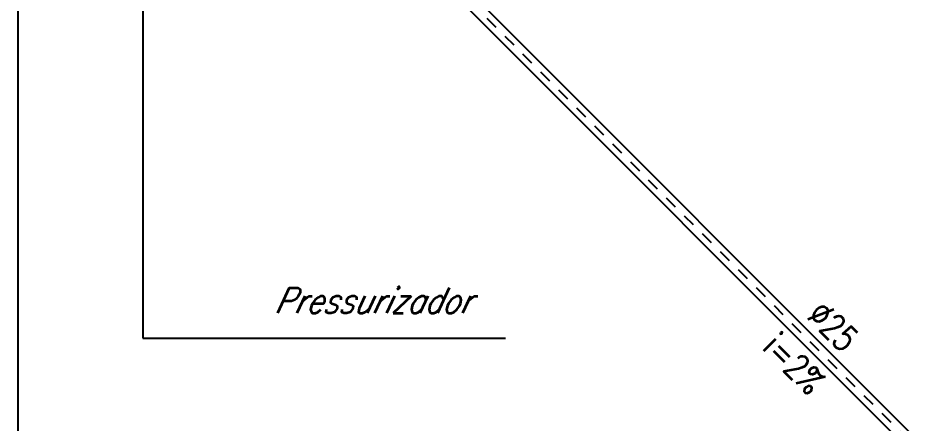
# Model space of a CAD drawing. Extents: x 41.9 to 126, y -21.3 to 38.1.
# Drawn here: x 46.76 to 53.9, y 14.65 to 17.85 of the extents above; entities that cross this region are included whole.
import ezdxf
from ezdxf.enums import TextEntityAlignment as Align

# ---------------------------------------------------------------- set-up
doc = ezdxf.new("R2010")
doc.units = 0
for name, pattern in [('(_DASHED_)', [0.3, 0.2, -0.1]), ('AGUA_FRIA', [1000, 1000, 0]), ('DASHDOT2', [0.5, 0.25, -0.125, 0, -0.125])]:
    doc.linetypes.add(name, pattern=pattern)
doc.layers.get('0').update_dxf_attribs({"linetype": 'CONTINUOUS'})
for name, color, linetype in [('AIO_ARQUITETURA', 8, 'CONTINUOUS'), ('IND_DIAMETRO', 7, 'CONTINUOUS'), ('IND_FLUXO', 3, 'CONTINUOUS'), ('IND_INCLINACAO', 7, 'CONTINUOUS'), ('IND_LEGENDA_DESC_TXT', 7, 'CONTINUOUS'), ('LINHA_EIXO', 8, 'DASHDOT2'), ('LISTAGEM_TEXTO', 7, 'CONTINUOUS'), ('TUBO-PVC_SOLDAVEL_MARROM', 162, 'CONTINUOUS')]:
    doc.layers.add(name, color=color, linetype=linetype)
doc.styles.add('ARIAL', font='arial.ttf')
doc.styles.add('romans', font='romans.shx')
doc.dimstyles.new('1_25 A.F', dxfattribs={"dimscale": 0, "dimtxt": 0.2, "dimasz": 0.1, "dimexe": 0.05, "dimexo": 0.05, "dimgap": -0.045, "dimtad": 1, "dimlfac": 0.25, "dimzin": 5, "dimdsep": 46, "dimtxsty": 'ARIAL', "dimcen": 0, "dimclrd": 256, "dimclre": 256, "dimclrt": 256, "dimadec": 0, "dimazin": 0, "dimtfac": 1, "dimtmove": 2, "dimatfit": 3, "dimfxl": 0.08, "dimtolj": 1, "dimtzin": 1, "dimlwd": -1, "dimlwe": -1, "dimarcsym": 0})

# ---------------------------------------------------------------- blocks, each defined once
blk = doc.blocks.new('Planta Baixa - R00')
at = {"layer": 'AIO_ARQUITETURA'}
blk.add_line((0.15, 0.15), (0.15, 8.41), dxfattribs=at)

msp = doc.modelspace()

# ---------------------------------------------------------------- linework, layer by layer
at = {"layer": 'IND_FLUXO'}
msp.add_lwpolyline([(53.3951, 14.9017, 0, 0, 0), (52.9355, 15.3613, 0.2, 0, 0), (52.688, 15.6088, 0, 0, 0)], format="xyseb", dxfattribs=at)
at = {"layer": 'LINHA_EIXO', "linetype": '(_DASHED_)', "ltscale": 0.5}
msp.add_line((55.8981, 12.3986), (50.2654, 18.0314), dxfattribs=at)
at = {"layer": 'TUBO-PVC_SOLDAVEL_MARROM', "linetype": 'AGUA_FRIA'}
msp.add_lwpolyline([(55.8177, 12.479), (55.8531, 12.5144), (50.3007, 18.0667), (50.2654, 18.0314), (50.23, 17.996), (55.7824, 12.4437)], close=True, dxfattribs=at)

# ---------------------------------------------------------------- block references
at = {"color": 10, "xscale": 4, "yscale": 4, "zscale": 4}
msp.add_blockref('Planta Baixa - R00', (46.1594, -9.5888), dxfattribs=at)

# ---------------------------------------------------------------- texts
at = {"layer": 'IND_DIAMETRO', "style": 'romans', "width": 0.8}
msp.add_text('%%C25', height=0.2, rotation=315, dxfattribs=at).set_placement((52.9622, 15.4937))
at = {"layer": 'IND_INCLINACAO', "style": 'romans', "width": 0.8}
msp.add_text('i=2%', height=0.2, rotation=315, dxfattribs=at).set_placement((52.6105, 15.2444))
at = {"layer": 'IND_LEGENDA_DESC_TXT', "style": 'romans', "oblique": 24.99998, "width": 0.85}
msp.add_text('Pressurizador', height=0.2, dxfattribs=at).set_placement((49.5491, 15.5222), align=Align.CENTER)

# ---------------------------------------------------------------- leaders
at = {"layer": 'LISTAGEM_TEXTO'}
msp.add_leader([(47.7427, 18.8609), (47.7427, 15.326), (50.5989, 15.326)], dimstyle='1_25 A.F', override={"dimscale": 1, "dimgap": 0.045, "dimtad": 0}, dxfattribs=at)

doc.saveas('drawing.dxf')
